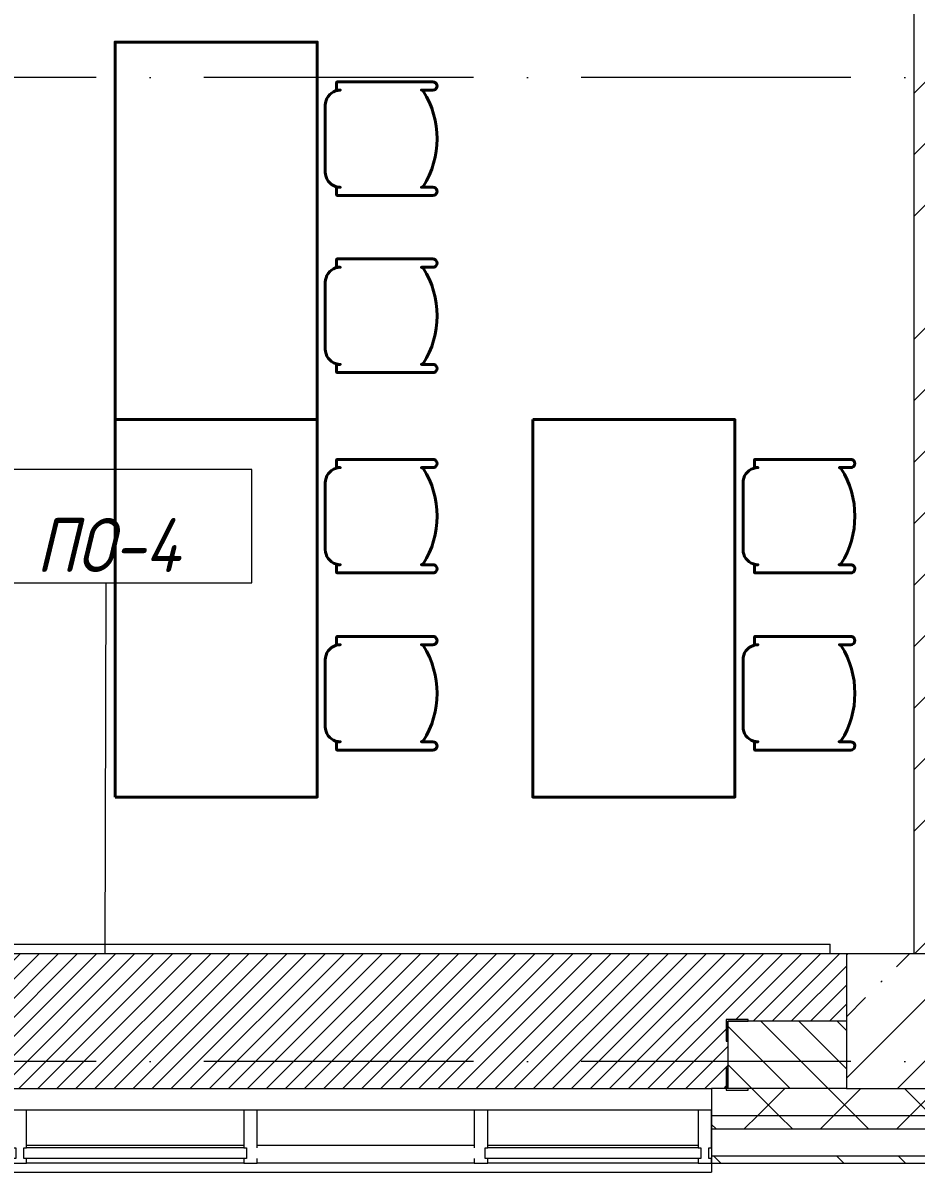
# Model space of a CAD drawing. Header units: millimetres. Extents: x -6467 to 105918, y -7090 to 92481.
# Drawn here: x 77845 to 81158, y -2229 to 2033 of the extents above; entities that cross this region are included whole.
import ezdxf

# ---------------------------------------------------------------- set-up
doc = ezdxf.new("R2010")
doc.units = ezdxf.units.MM
doc.linetypes.add('50_200_ШТРИХ_1Т_ш5_п1_п1_', pattern=[1400, 1000, -200, 0, -200])
for name, color, linetype, lineweight in [('A-FLOR', 7, 'Continuous', 9), ('A-FLOR-IDEN', 7, 'Continuous', 9), ('A-GLAZ', 7, 'Continuous', 5), ('A-GLAZ-CWMG', 7, 'Continuous', 9), ('A-GLAZ-CWMG-1', 7, 'Continuous', 20), ('A-WALL', 7, 'Continuous', 5), ('A-WALL-FNSH-1', 7, 'Continuous', 5), ('I-WALL', 7, 'Continuous', 5), ('S-COLS', 7, 'Continuous', 9), ('S-COLS-1', 7, 'Continuous', 5)]:
    doc.layers.add(name, color=color, linetype=linetype, lineweight=lineweight)
for name, color, linetype, lineweight, true_color in [('A-FLOR-PATT-1', 7, 'Continuous', 5, 0xd61c12), ('A-GENM-1', 7, 'Continuous', 9, 0xaaaaaa), ('A-GENM-2', 7, 'Continuous', 20, 0xaaaaaa), ('A-WALL-3', 7, 'Continuous', 5, 0x787878), ('мебель 2 этаж-1', 7, 'Continuous', 40, 0xaaaaaa), ('Оси-3', 7, '50_200_ШТРИХ_1Т_ш5_п1_п1_', 9, 0xaaaaaa), ('ТХ_функционал-2', 7, 'Continuous', 40, 0xaaaaaa)]:
    doc.layers.add(name, color=color, linetype=linetype, lineweight=lineweight, true_color=true_color)
doc.styles.add('GOST Common_I', font='GOST_Common Italic.ttf', dxfattribs={"width": 0.9, "height": 200})
pattern_1 = [(45, (0, 0), (-141.42136, 141.42136), []), (135, (0, 0), (-141.42136, -141.42136), [])]

# ---------------------------------------------------------------- blocks, each defined once
blk = doc.blocks.new('Прямоугольный импост - Импост структурный с накладкой - 180мм-22873273-АИ_План этажа Радиаторы_2')
at = {"layer": 'A-GLAZ-CWMG-1'}
for p, q in [((-50, 0), (-50, 17)), ((-50, 17), (0, 17)), ((-40, 0), (-50, 0)), ((-40, -40), (-40, 0)), ((0, 0), (-10, 0)), ((-10, 0), (-10, -40)), ((0, 17), (0, 0)), ((-50, -180), (-50, -40)), ((-50, -40), (-40, -40)), ((-10, -40), (0, -40)), ((0, -40), (0, -180)), ((0, -180), (-50, -180))]:
    blk.add_line(p, q, dxfattribs=at)
blk = doc.blocks.new('Прямоугольный импост - Импост структурный с накладкой - 180мм-V240-АИ_План этажа Радиаторы_2')
at = {"layer": 'A-GLAZ-CWMG'}
for p, q in [((75241.7, -1999), (74436.1, -1999)), ((75241.7, -2139), (74436.1, -2139)), ((75241.7, -2179), (74436.1, -2179)), ((75241.7, -2196), (74436.1, -2196))]:
    blk.add_line(p, q, dxfattribs=at)
blk = doc.blocks.new('Прямоугольный импост - Импост структурный с накладкой - 180мм-22873265-АИ_План этажа Радиаторы_2')
at = {"layer": 'A-GLAZ-CWMG-1'}
for p, q in [((-25, 0), (-25, 17)), ((-25, 17), (25, 17)), ((-15, 0), (-25, 0)), ((-15, -40), (-15, 0)), ((25, 0), (15, 0)), ((15, 0), (15, -40)), ((25, 17), (25, 0)), ((-25, -180), (-25, -40)), ((-25, -40), (-15, -40)), ((15, -40), (25, -40)), ((25, -40), (25, -180)), ((25, -180), (-25, -180))]:
    blk.add_line(p, q, dxfattribs=at)
blk = doc.blocks.new('Прямоугольный импост - Импост структурный с накладкой - 180мм-22703092-АИ_План этажа Радиаторы_2')
at = {"layer": 'A-GLAZ-CWMG'}
for p, q in [((74386.1, -1999), (73580.6, -1999)), ((74386.1, -2196), (73580.6, -2196))]:
    blk.add_line(p, q, dxfattribs=at)
blk = doc.blocks.new('Прямоугольный импост - Импост структурный с накладкой - 180мм-V237-АИ_План этажа Радиаторы_2')
at = {"layer": 'A-GLAZ-CWMG-1'}
for p, q in [((-25, 0), (-25, 17)), ((-25, 17), (25, 17)), ((-15, 0), (-25, 0)), ((-15, -40), (-15, 0)), ((25, 17), (25, 0)), ((-25, -180), (-25, -40)), ((-25, -40), (-15, -40)), ((25, -40), (25, -180)), ((25, -180), (-25, -180))]:
    blk.add_line(p, q, dxfattribs=at)
blk = doc.blocks.new('Прямоугольный импост - Импост структурный с накладкой - 180мм-22703094-АИ_План этажа Радиаторы_2')
at = {"layer": 'A-GLAZ-CWMG'}
for p, q in [((80350, -1999), (79569.4, -1999)), ((80350, -2139), (79569.4, -2139)), ((80350, -2179), (79569.4, -2179)), ((80350, -2196), (79569.4, -2196))]:
    blk.add_line(p, q, dxfattribs=at)
blk = doc.blocks.new('Прямоугольный импост - Импост структурный с накладкой - 180мм-22437100-АИ_План этажа Радиаторы_2')
at = {"layer": 'A-GLAZ-CWMG-1'}
for p, q in [((-25, 0), (-25, 17)), ((-25, 17), (25, 17)), ((25, 0), (15, 0)), ((15, 0), (15, -40)), ((25, 17), (25, 0)), ((-25, -180), (-25, -40)), ((15, -40), (25, -40)), ((25, -40), (25, -180)), ((25, -180), (-25, -180))]:
    blk.add_line(p, q, dxfattribs=at)
blk = doc.blocks.new('BSC_Колонна _Прямоугольная - 500х500-V260-АИ_План этажа Радиаторы_2')
at = {"layer": 'S-COLS-1'}
h = blk.add_hatch(dxfattribs=at)
h.set_pattern_fill('FP_156', color=256, style=0, pattern_type=2)
h.set_pattern_definition([(45, (-81150, 1668.96), (-228.0985, 228.0985), []), (45, (-80921.9, 1668.96), (-228.0985, 228.0985), [403.225, -80.645, 6.706, -73.939])])
h.paths.add_polyline_path([(-250, -250), (250, -250), (250, 250), (-250, 250), (-250, -50.9)])
for p, q in [((250, 250), (-250, 250)), ((-250, 250), (-250, -250)), ((250, -250), (250, 250)), ((-250, -250), (250, -250))]:
    blk.add_line(p, q, dxfattribs=at)
blk = doc.blocks.new('Фахверк _газобетон торцы_309 - Фахверк _газобетон торцы_-25573200-АИ_План этажа Радиаторы_2')
at = {"layer": 'A-GENM-2'}
for p, q in [((89406, 11134.7), (89325, 11134.7)), ((89325, 11134.7), (89325, 11128.7)), ((89325, 11128.7), (89400, 11128.7)), ((89400, 11128.7), (89400, 11053.7)), ((89406, 11053.7), (89406, 11134.7)), ((89400, 11053.7), (89406, 11053.7)), ((89400, 10953.7), (89400, 10878.7)), ((89406, 10953.7), (89400, 10953.7)), ((89406, 10872.7), (89406, 10953.7)), ((89400, 10878.7), (89325, 10878.7)), ((89325, 10878.7), (89325, 10872.7)), ((89325, 10872.7), (89406, 10872.7))]:
    blk.add_line(p, q, dxfattribs=at)
blk = doc.blocks.new('Отлив_СКБ - Отлив витража-V410-АИ_План этажа Радиаторы_2')
at = {"layer": 'A-GLAZ'}
for p, q in [((0, 67.4), (0, 100)), ((7700, 100), (0, 100)), ((50, 2), (830.6, 2)), ((880.6, 2), (1686.1, 2)), ((1736.1, 2), (2541.7, 2)), ((830.6, 0), (50, 0)), ((1686.1, 0), (880.6, 0)), ((2541.7, 0), (1736.1, 0))]:
    blk.add_line(p, q, dxfattribs=at)
blk = doc.blocks.new('мебель 2 этаж-28800768-АИ_План этажа Радиаторы_2')
at = {"layer": 'ТХ_функционал-2', "flags": 128}
for points in [[(80450, 2277.1), (80450, 3677.1), (81200, 3677.1), (81200, 2277.1)], [(81629.5, 3529.7), (81274.6, 3529.7), (81272.7, 3528.9), (81271.9, 3526.9), (81271.9, 3501.8), (81272.7, 3499.8), (81274.6, 3499), (81285.8, 3499), (81277, 3498.3), (81268.5, 3496.2), (81260.6, 3493), (81253, 3488.3), (81246.3, 3482.6), (81240.7, 3476), (81236, 3468.5), (81232.7, 3460.4), (81230.7, 3451.9), (81230, 3443.2), (81230, 3194.8), (81230.7, 3186), (81232.7, 3177.6), (81236, 3169.7), (81240.9, 3161.5), (81246.3, 3155.3), (81253.1, 3149.6), (81260.4, 3145.1), (81268.3, 3141.8), (81277.4, 3139.6), (81285.8, 3139), (81274.6, 3139), (81272.7, 3138.2), (81271.9, 3136.2), (81271.9, 3111.1), (81272.7, 3109.1), (81274.6, 3108.3), (81629.5, 3108.3), (81634.3, 3109), (81638.5, 3111.2), (81642, 3114.7), (81644.1, 3118.9), (81644.9, 3123.6), (81644.2, 3128.3), (81641.9, 3132.8), (81638.5, 3136.1), (81634.2, 3138.3), (81629.5, 3139), (81586.5, 3139), (81589.9, 3139.5), (81592.5, 3141), (81594.6, 3143.4), (81606, 3163), (81615.7, 3183), (81624.9, 3205.6), (81632, 3227.6), (81637.7, 3250.2), (81641.7, 3273), (81644, 3295), (81644.9, 3319), (81644.1, 3342.3), (81641.7, 3365.1), (81637.7, 3387.7), (81632.1, 3410.1), (81624.9, 3432.3), (81616.3, 3453.7), (81606, 3474.8), (81594.6, 3494.6), (81592.6, 3496.9), (81589.8, 3498.5), (81586.7, 3499), (81629.5, 3499), (81634.3, 3499.7), (81638.6, 3501.9), (81641.9, 3505.3), (81644.1, 3509.6), (81644.9, 3514.3), (81644.1, 3519.1), (81641.9, 3523.4), (81638.6, 3526.7), (81634.1, 3529)], [(81629.5, 2872.8), (81274.6, 2872.8), (81272.7, 2872), (81271.9, 2870), (81271.9, 2844.9), (81272.7, 2842.9), (81274.6, 2842.1), (81285.8, 2842.1), (81277, 2841.4), (81268.5, 2839.4), (81260.6, 2836.1), (81253, 2831.5), (81246.3, 2825.8), (81240.7, 2819.2), (81236, 2811.6), (81232.7, 2803.5), (81230.7, 2795), (81230, 2786.3), (81230, 2537.9), (81230.7, 2529.2), (81232.7, 2520.7), (81236, 2512.8), (81240.9, 2504.6), (81246.3, 2498.5), (81253.1, 2492.7), (81260.4, 2488.2), (81268.3, 2484.9), (81277.4, 2482.8), (81285.8, 2482.1), (81274.6, 2482.1), (81272.7, 2481.3), (81271.9, 2479.3), (81271.9, 2454.2), (81272.7, 2452.2), (81274.6, 2451.4), (81629.5, 2451.4), (81634.3, 2452.2), (81638.5, 2454.3), (81642, 2457.8), (81644.1, 2462), (81644.9, 2466.8), (81644.2, 2471.4), (81641.9, 2475.9), (81638.5, 2479.2), (81634.2, 2481.4), (81629.5, 2482.1), (81586.5, 2482.1), (81589.9, 2482.7), (81592.5, 2484.1), (81594.6, 2486.5), (81606, 2506.1), (81615.7, 2526.1), (81624.9, 2548.8), (81632, 2570.7), (81637.7, 2593.3), (81641.7, 2616.1), (81644, 2638.1), (81644.9, 2662.1), (81644.1, 2685.4), (81641.7, 2708.2), (81637.7, 2730.8), (81632.1, 2753.2), (81624.9, 2775.4), (81616.3, 2796.9), (81606, 2817.9), (81594.6, 2837.7), (81592.6, 2840), (81589.8, 2841.6), (81586.7, 2842.1), (81629.5, 2842.1), (81634.3, 2842.9), (81638.6, 2845.1), (81641.9, 2848.4), (81644.1, 2852.7), (81644.9, 2857.5), (81644.1, 2862.2), (81641.9, 2866.5), (81638.6, 2869.8), (81634.1, 2872.1)], [(80450, 877.1), (80450, 2277.1), (81200, 2277.1), (81200, 877.1)], [(82000, 2277.1), (82750, 2277.1), (82750, 877.1), (82000, 877.1)], [(81629.5, 2129.7), (81274.6, 2129.7), (81272.7, 2128.9), (81271.9, 2126.9), (81271.9, 2101.8), (81272.7, 2099.8), (81274.6, 2099), (81285.8, 2099), (81277, 2098.3), (81268.5, 2096.2), (81260.6, 2093), (81253, 2088.3), (81246.3, 2082.6), (81240.7, 2076), (81236, 2068.5), (81232.7, 2060.4), (81230.7, 2051.9), (81230, 2043.2), (81230, 1794.8), (81230.7, 1786), (81232.7, 1777.6), (81236, 1769.7), (81240.9, 1761.5), (81246.3, 1755.3), (81253.1, 1749.6), (81260.4, 1745.1), (81268.3, 1741.8), (81277.4, 1739.6), (81285.8, 1739), (81274.6, 1739), (81272.7, 1738.2), (81271.9, 1736.2), (81271.9, 1711.1), (81272.7, 1709.1), (81274.6, 1708.3), (81629.5, 1708.3), (81634.3, 1709), (81638.5, 1711.2), (81642, 1714.7), (81644.1, 1718.9), (81644.9, 1723.6), (81644.2, 1728.3), (81641.9, 1732.8), (81638.5, 1736.1), (81634.2, 1738.3), (81629.5, 1739), (81586.5, 1739), (81589.9, 1739.5), (81592.5, 1741), (81594.6, 1743.4), (81606, 1763), (81615.7, 1783), (81624.9, 1805.6), (81632, 1827.6), (81637.7, 1850.2), (81641.7, 1873), (81644, 1895), (81644.9, 1919), (81644.1, 1942.3), (81641.7, 1965.1), (81637.7, 1987.7), (81632.1, 2010.1), (81624.9, 2032.3), (81616.3, 2053.7), (81606, 2074.8), (81594.6, 2094.6), (81592.6, 2096.9), (81589.8, 2098.5), (81586.7, 2099), (81629.5, 2099), (81634.3, 2099.7), (81638.6, 2101.9), (81641.9, 2105.3), (81644.1, 2109.6), (81644.9, 2114.3), (81644.1, 2119.1), (81641.9, 2123.4), (81638.6, 2126.7), (81634.1, 2129)], [(83179.5, 2129.7), (82824.6, 2129.7), (82822.7, 2128.9), (82821.9, 2126.9), (82821.9, 2101.8), (82822.7, 2099.8), (82824.6, 2099), (82835.8, 2099), (82827, 2098.3), (82818.5, 2096.2), (82810.6, 2093), (82803, 2088.3), (82796.3, 2082.6), (82790.7, 2076), (82786, 2068.5), (82782.7, 2060.4), (82780.7, 2051.9), (82780, 2043.2), (82780, 1794.8), (82780.7, 1786), (82782.7, 1777.6), (82786, 1769.7), (82790.9, 1761.5), (82796.3, 1755.3), (82803.1, 1749.6), (82810.4, 1745.1), (82818.3, 1741.8), (82827.4, 1739.6), (82835.8, 1739), (82824.6, 1739), (82822.7, 1738.2), (82821.9, 1736.2), (82821.9, 1711.1), (82822.7, 1709.1), (82824.6, 1708.3), (83179.5, 1708.3), (83184.3, 1709), (83188.5, 1711.2), (83192, 1714.7), (83194.1, 1718.9), (83194.9, 1723.6), (83194.2, 1728.3), (83191.9, 1732.8), (83188.5, 1736.1), (83184.2, 1738.3), (83179.5, 1739), (83136.5, 1739), (83139.9, 1739.5), (83142.5, 1741), (83144.6, 1743.4), (83156, 1763), (83165.7, 1783), (83174.9, 1805.6), (83182, 1827.6), (83187.7, 1850.2), (83191.7, 1873), (83194, 1895), (83194.9, 1919), (83194.1, 1942.3), (83191.7, 1965.1), (83187.7, 1987.7), (83182.1, 2010.1), (83174.9, 2032.3), (83166.3, 2053.7), (83156, 2074.8), (83144.6, 2094.6), (83142.6, 2096.9), (83139.8, 2098.5), (83136.7, 2099), (83179.5, 2099), (83184.3, 2099.7), (83188.6, 2101.9), (83191.9, 2105.3), (83194.1, 2109.6), (83194.9, 2114.3), (83194.1, 2119.1), (83191.9, 2123.4), (83188.6, 2126.7), (83184.1, 2129)], [(81629.5, 1472.8), (81274.6, 1472.8), (81272.7, 1472), (81271.9, 1470), (81271.9, 1444.9), (81272.7, 1442.9), (81274.6, 1442.1), (81285.8, 1442.1), (81277, 1441.4), (81268.5, 1439.4), (81260.6, 1436.1), (81253, 1431.5), (81246.3, 1425.8), (81240.7, 1419.2), (81236, 1411.6), (81232.7, 1403.5), (81230.7, 1395), (81230, 1386.3), (81230, 1137.9), (81230.7, 1129.2), (81232.7, 1120.7), (81236, 1112.8), (81240.9, 1104.6), (81246.3, 1098.5), (81253.1, 1092.7), (81260.4, 1088.2), (81268.3, 1084.9), (81277.4, 1082.8), (81285.8, 1082.1), (81274.6, 1082.1), (81272.7, 1081.3), (81271.9, 1079.3), (81271.9, 1054.2), (81272.7, 1052.2), (81274.6, 1051.4), (81629.5, 1051.4), (81634.3, 1052.2), (81638.5, 1054.3), (81642, 1057.8), (81644.1, 1062), (81644.9, 1066.8), (81644.2, 1071.4), (81641.9, 1075.9), (81638.5, 1079.2), (81634.2, 1081.4), (81629.5, 1082.1), (81586.5, 1082.1), (81589.9, 1082.7), (81592.5, 1084.1), (81594.6, 1086.5), (81606, 1106.1), (81615.7, 1126.1), (81624.9, 1148.8), (81632, 1170.7), (81637.7, 1193.3), (81641.7, 1216.1), (81644, 1238.1), (81644.9, 1262.1), (81644.1, 1285.4), (81641.7, 1308.2), (81637.7, 1330.8), (81632.1, 1353.2), (81624.9, 1375.4), (81616.3, 1396.9), (81606, 1417.9), (81594.6, 1437.7), (81592.6, 1440), (81589.8, 1441.6), (81586.7, 1442.1), (81629.5, 1442.1), (81634.3, 1442.9), (81638.6, 1445.1), (81641.9, 1448.4), (81644.1, 1452.7), (81644.9, 1457.5), (81644.1, 1462.2), (81641.9, 1466.5), (81638.6, 1469.8), (81634.1, 1472.1)], [(83179.5, 1472.8), (82824.6, 1472.8), (82822.7, 1472), (82821.9, 1470), (82821.9, 1444.9), (82822.7, 1442.9), (82824.6, 1442.1), (82835.8, 1442.1), (82827, 1441.4), (82818.5, 1439.4), (82810.6, 1436.1), (82803, 1431.5), (82796.3, 1425.8), (82790.7, 1419.2), (82786, 1411.6), (82782.7, 1403.5), (82780.7, 1395), (82780, 1386.3), (82780, 1137.9), (82780.7, 1129.2), (82782.7, 1120.7), (82786, 1112.8), (82790.9, 1104.6), (82796.3, 1098.5), (82803.1, 1092.7), (82810.4, 1088.2), (82818.3, 1084.9), (82827.4, 1082.8), (82835.8, 1082.1), (82824.6, 1082.1), (82822.7, 1081.3), (82821.9, 1079.3), (82821.9, 1054.2), (82822.7, 1052.2), (82824.6, 1051.4), (83179.5, 1051.4), (83184.3, 1052.2), (83188.5, 1054.3), (83192, 1057.8), (83194.1, 1062), (83194.9, 1066.8), (83194.2, 1071.4), (83191.9, 1075.9), (83188.5, 1079.2), (83184.2, 1081.4), (83179.5, 1082.1), (83136.5, 1082.1), (83139.9, 1082.7), (83142.5, 1084.1), (83144.6, 1086.5), (83156, 1106.1), (83165.7, 1126.1), (83174.9, 1148.8), (83182, 1170.7), (83187.7, 1193.3), (83191.7, 1216.1), (83194, 1238.1), (83194.9, 1262.1), (83194.1, 1285.4), (83191.7, 1308.2), (83187.7, 1330.8), (83182.1, 1353.2), (83174.9, 1375.4), (83166.3, 1396.9), (83156, 1417.9), (83144.6, 1437.7), (83142.6, 1440), (83139.8, 1441.6), (83136.7, 1442.1), (83179.5, 1442.1), (83184.3, 1442.9), (83188.6, 1445.1), (83191.9, 1448.4), (83194.1, 1452.7), (83194.9, 1457.5), (83194.1, 1462.2), (83191.9, 1466.5), (83188.6, 1469.8), (83184.1, 1472.1)]]:
    blk.add_lwpolyline(points, close=True, dxfattribs=at)
blk = doc.blocks.new('AAR_СКБ_Марка_Перекрытия_1 мм - Марка пола-27961726-АИ_План этажа Радиаторы_2')
at = {"layer": 'A-FLOR-IDEN'}
for p, q in [((2.723, 2.101), (-2.69, 2.101)), ((-2.69, 2.101), (-2.69, 0)), ((2.723, 0), (2.723, 2.101)), ((-2.69, 0), (2.723, 0))]:
    blk.add_line(p, q, dxfattribs=at)

msp = doc.modelspace()

# ---------------------------------------------------------------- hatches: boundary and pattern name
at = {"layer": 'A-FLOR-PATT-1'}
h = msp.add_hatch(dxfattribs=at)
h.set_pattern_fill('FP_283', color=256, style=0, pattern_type=2)
h.set_pattern_definition([(45, (78150, -1668.96), (-35.3553, 35.3553), [])])
h.paths.add_polyline_path([(80400, -1919), (80454, -1918.6), (80454, -1844), (80460, -1844), (80460, -1744), (80454, -1744), (80454, -1663), (80535, -1663), (80535, -1669), (80900, -1669), (80900, -1419), (75713, -1419), (75713, -1669), (75400, -1669), (75400, -1919), (80064.8, -1919)])
at = {"layer": 'A-WALL'}
h = msp.add_hatch(dxfattribs=at)
h.set_pattern_fill('FP_1', color=256, style=0, pattern_type=2)
h.set_pattern_definition([(45, (0, 0), (-228.0985, 228.0985), []), (45, (228.1, 0), (-228.0985, 228.0985), [403.225, -80.645, 6.706, -73.939])])
h.paths.add_polyline_path([(81391.3, -1419), (81400, -1419), (81400, 6081), (81150, 6081), (81150, -1419)])
h = msp.add_hatch(dxfattribs=at)
h.set_pattern_fill('FP_125', color=256, style=0, pattern_type=2)
h.set_pattern_definition(pattern_1)
h.paths.add_polyline_path([(99166.3, -2019), (101250, -2019), (101250, -1919), (92065.3, -1919), (92065.3, -2019), (95844.3, -2019)])
h.paths.add_polyline_path([(90365.3, -2019), (90365.3, -1919), (82525, -1919), (82525, -2019), (90030.8, -2019)])
h.paths.add_polyline_path([(81400, -2019), (81675, -2019), (81675, -1919), (80400, -1919), (80400, -2019), (81310.6, -2019)])
h.paths.add_polyline_path([(70900, -2019), (72700, -2019), (72700, -1919), (70900, -1919)])
h.paths.add_polyline_path([(69200, -2019), (69200, -1919), (67900, -1919), (67900, -2019), (68853.1, -2019)])
h.paths.add_polyline_path([(66200, -2019), (66200, -1919), (64900, -1919), (64900, -2019), (65946.4, -2019)])
h.paths.add_polyline_path([(63039.6, -2019), (63200, -2019), (63200, -1919), (61900, -1919), (61900, -2019), (62624.4, -2019)])
h.paths.add_polyline_path([(57200, -2019), (57200, -1919), (55900, -1919), (55900, -2019), (56810.9, -2019)])
h.paths.add_polyline_path([(58900, -2019), (60200, -2019), (60200, -1919), (58900, -1919)])
h.paths.add_polyline_path([(52900, -2019), (54200, -2019), (54200, -1919), (52900, -1919)])
h.paths.add_polyline_path([(50997.4, -2019), (51200, -2019), (51200, -1919), (49900, -1919), (49900, -2019), (50166.9, -2019)])
h.paths.add_polyline_path([(46900, -2019), (48200, -2019), (48200, -1919), (46900, -1919)])
h.paths.add_polyline_path([(45183.9, -2019), (45200, -2019), (45200, -1919), (43900, -1919), (43900, -2019), (44353.4, -2019)])
h.paths.add_polyline_path([(41861.9, -2019), (42200, -2019), (42200, -1919), (40900, -1919), (40900, -2019), (41031.4, -2019)])
h.paths.add_polyline_path([(38539.9, -2019), (39200, -2019), (39200, -1919), (37600, -1919), (37600, -2019), (37709.4, -2019)])
h.paths.add_polyline_path([(34600, -2019), (35900, -2019), (35900, -1919), (34600, -1919)])
h.paths.add_polyline_path([(31895.9, -2019), (32900, -2019), (32900, -1919), (31600, -1919), (31600, -2019)])
h.paths.add_polyline_path([(29900, -2019), (29900, -1919), (28790, -1919), (28790, -2019), (29819.7, -2019)])
h.paths.add_polyline_path([(25667.2, -2019), (26900, -2019), (26900, -1919), (25600, -1919), (25600, -2019)])
h.paths.add_polyline_path([(23900, -2019), (23900, -1919), (22600, -1919), (22600, -2019), (23590.9, -2019)])
h.paths.add_polyline_path([(20268.9, -2019), (20900, -2019), (20900, -1919), (19600, -1919), (19600, -2019), (19853.7, -2019)])
h.paths.add_polyline_path([(14870.7, -2019), (14960, -2019), (14960, -1919), (13660, -1919), (13660, -2019), (14455.5, -2019)])
h.paths.add_polyline_path([(16660, -2019), (17900, -2019), (17900, -1919), (16660, -1919)])
h.paths.add_polyline_path([(12785, -2019), (12785, -1919), (7325.3, -1919), (7325.3, -2019), (12379.2, -2019)])
h.paths.add_polyline_path([(2828.5, -2019), (6450.3, -2019), (6450.3, -1919), (-2550, -1919), (-2550, -2019), (-493.5, -2019)])
h = msp.add_hatch(dxfattribs=at)
h.set_pattern_fill('FP_125', color=256, style=0, pattern_type=2)
h.set_pattern_definition(pattern_1)
h.paths.add_polyline_path([(99166.3, -2069), (101350, -2069), (101350, -2019), (92065.3, -2019), (92065.3, -2069), (95844.3, -2069)])
h.paths.add_polyline_path([(89200.3, -2069), (90365.3, -2069), (90365.3, -2019), (82525, -2019), (82525, -2069), (87539.3, -2069)])
h.paths.add_polyline_path([(81675, -2069), (81675, -2019), (80400, -2019), (80400, -2069), (81310.6, -2069)])
h.paths.add_polyline_path([(72590.4, -2069), (72700, -2069), (72700, -2019), (70900, -2019), (70900, -2069), (71759.9, -2069)])
h.paths.add_polyline_path([(68853.1, -2069), (69200, -2069), (69200, -2019), (67900, -2019), (67900, -2069), (68437.9, -2069)])
h.paths.add_polyline_path([(65946.4, -2069), (66200, -2069), (66200, -2019), (64900, -2019), (64900, -2069), (65115.9, -2069)])
h.paths.add_polyline_path([(62209.1, -2069), (63200, -2069), (63200, -2019), (61900, -2019), (61900, -2069)])
h.paths.add_polyline_path([(57200, -2069), (57200, -2019), (55900, -2019), (55900, -2069), (56810.9, -2069)])
h.paths.add_polyline_path([(58900, -2069), (60200, -2069), (60200, -2019), (58900, -2019)])
h.paths.add_polyline_path([(50997.4, -2069), (51200, -2069), (51200, -2019), (49900, -2019), (49900, -2069), (50166.9, -2069)])
h.paths.add_polyline_path([(53904.1, -2069), (54200, -2069), (54200, -2019), (52900, -2019), (52900, -2069), (53488.9, -2069)])
h.paths.add_polyline_path([(48200, -2069), (48200, -2019), (46900, -2019), (46900, -2069), (47675.4, -2069)])
h.paths.add_polyline_path([(42200, -2069), (42200, -2019), (40900, -2019), (40900, -2069), (41861.9, -2069)])
h.paths.add_polyline_path([(45183.9, -2069), (45200, -2069), (45200, -2019), (43900, -2019), (43900, -2069), (44353.4, -2069)])
h.paths.add_polyline_path([(39200, -2069), (39200, -2019), (37600, -2019), (37600, -2069), (38955.2, -2069)])
h.paths.add_polyline_path([(35900, -2069), (35900, -2019), (34600, -2019), (34600, -2069), (35217.9, -2069)])
h.paths.add_polyline_path([(31895.9, -2069), (32900, -2069), (32900, -2019), (31600, -2019), (31600, -2069)])
h.paths.add_polyline_path([(26497.7, -2069), (26900, -2069), (26900, -2019), (25600, -2019), (25600, -2069), (26082.4, -2069)])
h.paths.add_polyline_path([(28989.2, -2069), (29900, -2069), (29900, -2019), (28790, -2019), (28790, -2069)])
h.paths.add_polyline_path([(23900, -2069), (23900, -2019), (22600, -2019), (22600, -2069), (23590.9, -2069)])
h.paths.add_polyline_path([(19600, -2069), (20900, -2069), (20900, -2019), (19600, -2019)])
h.paths.add_polyline_path([(14870.7, -2069), (14960, -2069), (14960, -2019), (13660, -2019), (13660, -2069), (14455.5, -2069)])
h.paths.add_polyline_path([(16947, -2069), (17900, -2069), (17900, -2019), (16660, -2019), (16660, -2069)])
h.paths.add_polyline_path([(10303, -2069), (12785, -2069), (12785, -2019), (7325.3, -2019), (7325.3, -2069), (9472.5, -2069)])
h.paths.add_polyline_path([(5735.2, -2069), (6450.3, -2069), (6450.3, -2019), (-2600, -2019), (-2600, -2069), (5320, -2069)])
at = {"layer": 'A-WALL-3'}
h = msp.add_hatch(dxfattribs=at)
h.set_pattern_fill('FP_124', color=256, style=0, pattern_type=2)
h.set_pattern_definition([(135, (0, 0), (-342.1478, -342.1478), []), (135, (228.1, 0), (-342.1478, -342.1478), [])])
h.paths.add_polyline_path([(101400, -2196), (101500, -2196), (101500, -2169), (92065.3, -2169), (92065.3, -2196), (101350, -2196)])
h.paths.add_polyline_path([(90365.3, -2196), (90365.3, -2169), (82525, -2169), (82525, -2196), (90030.8, -2196)])
h.paths.add_polyline_path([(81675, -2196), (81675, -2169), (80400, -2169), (80400, -2196), (81310.6, -2196)])
h.paths.add_polyline_path([(71759.9, -2196), (72700, -2196), (72700, -2169), (70900, -2169), (70900, -2196), (70929.4, -2196)])
h.paths.add_polyline_path([(68853.1, -2196), (69200, -2196), (69200, -2169), (67900, -2169), (67900, -2196), (68437.9, -2196)])
h.paths.add_polyline_path([(65946.4, -2196), (66200, -2196), (66200, -2169), (64900, -2169), (64900, -2196), (65115.9, -2196)])
h.paths.add_polyline_path([(62209.1, -2196), (63200, -2196), (63200, -2169), (61900, -2169), (61900, -2196)])
h.paths.add_polyline_path([(55900, -2196), (57200, -2196), (57200, -2169), (55900, -2169)])
h.paths.add_polyline_path([(60200, -2196), (60200, -2169), (58900, -2169), (58900, -2196), (60132.9, -2196)])
h.paths.add_polyline_path([(52900, -2196), (54200, -2196), (54200, -2169), (52900, -2169)])
h.paths.add_polyline_path([(50997.4, -2196), (51200, -2196), (51200, -2169), (49900, -2169), (49900, -2196), (50166.9, -2196)])
h.paths.add_polyline_path([(48200, -2196), (48200, -2169), (46900, -2169), (46900, -2196), (47675.4, -2196)])
h.paths.add_polyline_path([(45183.9, -2196), (45200, -2196), (45200, -2169), (43900, -2169), (43900, -2196), (44353.4, -2196)])
h.paths.add_polyline_path([(41031.4, -2196), (42200, -2196), (42200, -2169), (40900, -2169), (40900, -2196)])
h.paths.add_polyline_path([(38955.2, -2196), (39200, -2196), (39200, -2169), (37600, -2169), (37600, -2196), (38539.9, -2196)])
h.paths.add_polyline_path([(35217.9, -2196), (35900, -2196), (35900, -2169), (34600, -2169), (34600, -2196), (34802.7, -2196)])
h.paths.add_polyline_path([(32726.4, -2196), (32900, -2196), (32900, -2169), (31600, -2169), (31600, -2196), (31895.9, -2196)])
h.paths.add_polyline_path([(29819.7, -2196), (29900, -2196), (29900, -2169), (28790, -2169), (28790, -2196), (29404.4, -2196)])
h.paths.add_polyline_path([(23900, -2196), (23900, -2169), (22600, -2169), (22600, -2196), (23590.9, -2196)])
h.paths.add_polyline_path([(26082.4, -2196), (26900, -2196), (26900, -2169), (25600, -2169), (25600, -2196), (25667.2, -2196)])
h.paths.add_polyline_path([(19600, -2196), (20900, -2196), (20900, -2169), (19600, -2169)])
h.paths.add_polyline_path([(14455.5, -2196), (14960, -2196), (14960, -2169), (13660, -2169), (13660, -2196), (14040.2, -2196)])
h.paths.add_polyline_path([(17777.5, -2196), (17900, -2196), (17900, -2169), (16660, -2169), (16660, -2196), (16947, -2196)])
h.paths.add_polyline_path([(11964, -2196), (12785, -2196), (12785, -2169), (7325.3, -2169), (7325.3, -2196), (11133.5, -2196)])
h.paths.add_polyline_path([(5735.2, -2196), (6450.3, -2196), (6450.3, -2169), (-2727, -2169), (-2727, -2196), (5320, -2196)])
at = {"layer": 'I-WALL'}
h = msp.add_hatch(dxfattribs=at)
h.set_pattern_fill('FP_2', color=256, style=0, pattern_type=2)
h.set_pattern_definition([(135, (0, 0), (-70.71068, -70.71068), [])])
h.paths.add_polyline_path([(80895.3, -1919), (80900, -1919), (80900, -1669), (80460, -1669), (80460, -1919), (80480.1, -1919)])
h.paths.add_polyline_path([(71850, -1919), (71900, -1919), (71900, -1669), (71850, -1669), (71850, -1795)])
h.paths.add_polyline_path([(71110.2, -1919), (71110.2, -1669), (70960.4, -1670.8), (70960.4, -1919)])
h.paths.add_polyline_path([(72400, -1919), (72567.2, -1919), (72567.2, -1669), (72400, -1669), (72400, -1719.8)])
h.paths.add_polyline_path([(71350, -1919), (71350, -1669), (71145.2, -1669), (71145.2, -1919)])
h.paths.add_polyline_path([(72602.2, -1919), (72640, -1919), (72640, -1669), (72602.2, -1669), (72602.2, -1719.8)])
h.paths.add_polyline_path([(69140.4, -1919), (69140.4, -1670.8), (68850, -1670.8), (68850, -1919), (68853.1, -1919)])
h.paths.add_polyline_path([(68129, -1919), (68129, -1669), (67960.4, -1669), (67960.4, -1919), (68022.6, -1919)])
h.paths.add_polyline_path([(68350, -1919), (68350, -1669), (68164, -1669), (68164, -1919)])
h.paths.add_polyline_path([(65946.4, -1919), (66140.4, -1919), (66140.4, -1669), (64960.4, -1669), (64960.4, -1919), (65115.9, -1919)])
h.paths.add_polyline_path([(62850, -1919), (63140.4, -1919), (63140.4, -1669), (62850, -1669), (62850, -1730.5)])
h.paths.add_polyline_path([(62209.1, -1919), (62350, -1919), (62350, -1669), (61960.4, -1669), (61960.4, -1919)])
h.paths.add_polyline_path([(59850, -1919), (60017.2, -1919), (60017.2, -1669), (59850, -1669), (59850, -1719.8)])
h.paths.add_polyline_path([(60052.2, -1919), (60140.4, -1919), (60140.4, -1669), (60052.2, -1669), (60052.2, -1719.8)])
h.paths.add_polyline_path([(55980.4, -1919), (57140.4, -1919), (57140.4, -1669), (55960.4, -1669), (55960.4, -1919)])
h.paths.add_polyline_path([(59350, -1919), (59350, -1669), (59160, -1669), (59160, -1919), (59302.4, -1919)])
h.paths.add_polyline_path([(58960.4, -1919), (59125, -1919), (59125, -1669), (58960.4, -1669), (58960.4, -1719.8)])
h.paths.add_polyline_path([(53164, -1919), (53350, -1919), (53350, -1669), (53164, -1669), (53164, -1719.8)])
h.paths.add_polyline_path([(50350, -1919), (50350, -1669), (50164, -1669), (50164, -1919), (50166.9, -1919)])
h.paths.add_polyline_path([(50129, -1919), (50129, -1669), (49960.4, -1669), (49960.4, -1919)])
h.paths.add_polyline_path([(53073.6, -1919), (53129, -1919), (53129, -1669), (52960.4, -1669), (52960.4, -1919)])
h.paths.add_polyline_path([(53904.1, -1919), (54010, -1919), (54010, -1669), (53850, -1669), (53850, -1919)])
h.paths.add_polyline_path([(54140.4, -1919), (54140.4, -1669), (54045, -1669), (54045, -1919)])
h.paths.add_polyline_path([(51140.4, -1919), (51140.4, -1669), (50850, -1669), (50850, -1919), (50997.4, -1919)])
h.paths.add_polyline_path([(45140.4, -1919), (45140.4, -1669), (45067.3, -1669), (45067.3, -1919)])
h.paths.add_polyline_path([(45032.3, -1919), (45032.3, -1669), (44850, -1669), (44850, -1919)])
h.paths.add_polyline_path([(47675.4, -1919), (48140.4, -1919), (48140.4, -1669), (46960.4, -1669), (46960.4, -1919)])
h.paths.add_polyline_path([(39140.4, -1919), (39140.4, -1669), (39052.2, -1669), (39052.2, -1919)])
h.paths.add_polyline_path([(38955.2, -1919), (39017.2, -1919), (39017.2, -1669), (38850, -1669), (38850, -1919)])
h.paths.add_polyline_path([(38350, -1919), (38350, -1669), (38300, -1669), (38300, -1919)])
h.paths.add_polyline_path([(41861.9, -1919), (42017.2, -1919), (42017.2, -1669), (41850, -1669), (41850, -1919)])
h.paths.add_polyline_path([(42052.2, -1919), (42139.8, -1919), (42139.8, -1669), (42052.2, -1669), (42052.2, -1719.8)])
h.paths.add_polyline_path([(43959.8, -1919), (44350, -1919), (44350, -1669), (43959.8, -1669), (43959.8, -1719.8)])
h.paths.add_polyline_path([(40960.4, -1919), (41350, -1919), (41350, -1669), (40960.4, -1669), (40960.4, -1719.8)])
h.paths.add_polyline_path([(35300, -1919), (35840.4, -1919), (35840.4, -1669), (35300, -1669), (35300, -1719.8)])
h.paths.add_polyline_path([(34660.4, -1919), (34800, -1919), (34800, -1669), (34660.4, -1669), (34660.4, -1719.8)])
h.paths.add_polyline_path([(37660.4, -1919), (37800, -1919), (37800, -1669), (37660.4, -1669), (37660.4, -1719.8)])
h.paths.add_polyline_path([(29480, -1919), (29480, -1669), (29300, -1669), (29300, -1919), (29404.4, -1919)])
h.paths.add_polyline_path([(31660.4, -1919), (32840.4, -1919), (32840.4, -1669), (31660.4, -1669), (31660.4, -1719.8)])
h.paths.add_polyline_path([(28660.4, -1919), (28800, -1919), (28800, -1669), (28660.4, -1669), (28660.4, -1719.8)])
h.paths.add_polyline_path([(29840.4, -1919), (29840.4, -1669), (29515, -1669), (29515, -1919), (29819.7, -1919)])
h.paths.add_polyline_path([(25800, -1919), (25800, -1669), (25660.4, -1669), (25660.4, -1919), (25667.2, -1919)])
h.paths.add_polyline_path([(26467.2, -1919), (26467.2, -1669), (26300, -1669), (26300, -1919)])
h.paths.add_polyline_path([(26840.4, -1919), (26840.4, -1669), (26502.2, -1669), (26502.2, -1919)])
h.paths.add_polyline_path([(23590.9, -1919), (23840.4, -1919), (23840.4, -1669), (22660.4, -1669), (22660.4, -1919), (22760.4, -1919)])
h.paths.add_polyline_path([(20684.2, -1919), (20840.4, -1919), (20840.4, -1669), (20475, -1669), (20475, -1919)])
h.paths.add_polyline_path([(17840.4, -1919), (17840.4, -1669), (17535, -1669), (17535, -1919), (17777.5, -1919)])
h.paths.add_polyline_path([(20300, -1919), (20440, -1919), (20440, -1669), (20300, -1669), (20300, -1719.8)])
h.paths.add_polyline_path([(19800, -1919), (19800, -1669), (19660.4, -1669), (19660.4, -1919)])
h.paths.add_polyline_path([(14400, -1919), (14400, -1669), (13722.5, -1669), (13722.5, -1919), (14040.2, -1919)])
h.paths.add_polyline_path([(16720.4, -1919), (16800, -1919), (16800, -1669), (16720.4, -1669), (16720.4, -1719.8)])
h.paths.add_polyline_path([(17500, -1919), (17500, -1669), (17300, -1669), (17300, -1919)])
h.paths.add_polyline_path([(12722.5, -1919), (12722.5, -1669), (11094.6, -1669), (11094.6, -1919), (12379.2, -1919)])
h.paths.add_polyline_path([(10900, -1919), (11059.6, -1919), (11059.6, -1669), (10900, -1669), (10900, -1885)])
h.paths.add_polyline_path([(10303, -1919), (10400, -1919), (10400, -1669), (7387.8, -1669), (7387.8, -1919), (9472.5, -1919)])
h.paths.add_polyline_path([(6032.8, -1919), (6387.8, -1919), (6387.8, -1669), (6032.8, -1669), (6032.8, -1719.8)])
h.paths.add_polyline_path([(5800, -1919), (5997.8, -1919), (5997.8, -1669), (5800, -1669), (5800, -1719.8)])

# ---------------------------------------------------------------- linework, layer by layer
at = {"layer": 'A-FLOR'}
for p, q in [((80900, -1419), (75713, -1419)), ((75400, -1919), (80400, -1919))]:
    msp.add_line(p, q, dxfattribs=at)
at = {"layer": 'A-FLOR-IDEN'}
msp.add_line((78150, -1419), (78153.4, -43.2), dxfattribs=at)
at = {"layer": 'A-WALL'}
for p, q in [((81150, 6081), (81150, -1419)), ((75713, -1384), (80840, -1384)), ((80840, -1419), (80840, -1384)), ((80900, -1669), (80460, -1669)), ((80460, -1669), (80460, -1919)), ((80400, -2019), (81675, -2019)), ((80400, -2069), (81675, -2069)), ((80400, -2169), (81675, -2169))]:
    msp.add_line(p, q, dxfattribs=at)
at = {"layer": 'A-WALL-FNSH-1'}
for p, q in [((80900, -1919), (80400, -1919)), ((80400, -1919), (80400, -2196)), ((80400, -2196), (81675, -2196))]:
    msp.add_line(p, q, dxfattribs=at)
at = {"layer": 'Оси-3'}
for p, q in [((104718, 1831), (-5267.3, 1831)), ((104718, -1819), (-5267.3, -1819))]:
    msp.add_line(p, q, dxfattribs=at)

# ---------------------------------------------------------------- block references
at = {"layer": 'A-FLOR-IDEN', "xscale": 199.9999999999999, "yscale": 199.9999999999999, "zscale": 199.9999999999999}
msp.add_blockref('AAR_СКБ_Марка_Перекрытия_1 мм - Марка пола-27961726-АИ_План этажа Радиаторы_2', (78150, -43.2), dxfattribs=at)
at = {"layer": 'A-GENM-1', "rotation": 180}
msp.add_blockref('Фахверк _газобетон торцы_309 - Фахверк _газобетон торцы_-25573200-АИ_План этажа Радиаторы_2', (169860, 9209.8), dxfattribs=at)
at = {"layer": 'A-GLAZ', "rotation": 180}
msp.add_blockref('Отлив_СКБ - Отлив витража-V410-АИ_План этажа Радиаторы_2', (80400, -2128.6), dxfattribs=at)
at = {"layer": 'A-GLAZ-CWMG', "extrusion": (0, 0, -1), "rotation": 180}
for name, p in [('Прямоугольный импост - Импост структурный с накладкой - 180мм-22873265-АИ_План этажа Радиаторы_2', (-77833.3, -2179)), ('Прямоугольный импост - Импост структурный с накладкой - 180мм-V237-АИ_План этажа Радиаторы_2', (-78688.9, -2179)), ('Прямоугольный импост - Импост структурный с накладкой - 180мм-22437100-АИ_План этажа Радиаторы_2', (-79544.4, -2179)), ('Прямоугольный импост - Импост структурный с накладкой - 180мм-22873273-АИ_План этажа Радиаторы_2', (-80400, -2179))]:
    msp.add_blockref(name, p, dxfattribs=at)
at = {"layer": 'A-GLAZ-CWMG'}
for name, p in [('Прямоугольный импост - Импост структурный с накладкой - 180мм-V240-АИ_План этажа Радиаторы_2', (3422.2, 0)), ('Прямоугольный импост - Импост структурный с накладкой - 180мм-22703092-АИ_План этажа Радиаторы_2', (5133.3, 0)), ('Прямоугольный импост - Импост структурный с накладкой - 180мм-22703094-АИ_План этажа Радиаторы_2', (0, 0))]:
    msp.add_blockref(name, p, dxfattribs=at)
at = {"layer": 'S-COLS'}
msp.add_blockref('BSC_Колонна _Прямоугольная - 500х500-V260-АИ_План этажа Радиаторы_2', (81150, -1669), dxfattribs=at)
at = {"layer": 'мебель 2 этаж-1'}
msp.add_blockref('мебель 2 этаж-28800768-АИ_План этажа Радиаторы_2', (-2263.5, -1715.2), dxfattribs=at)

# ---------------------------------------------------------------- texts
at = {"layer": 'A-FLOR-IDEN', "insert": (78160.2, 96.5), "char_height": 200, "width": 572.4, "attachment_point": 5, "line_spacing_factor": 1.022766, "style": 'GOST Common_I'}
msp.add_mtext('\\pt180,360,540,720,900,1080,1260,1440,1620,1800,1980,2160,2340,2520,2700,2880,3060,3240,3420,3600,3780,3960,4140,4320,4500,4680,4860,5040,5220,5400,5580,5760;ПО-4', dxfattribs=at)

doc.saveas('drawing.dxf')
